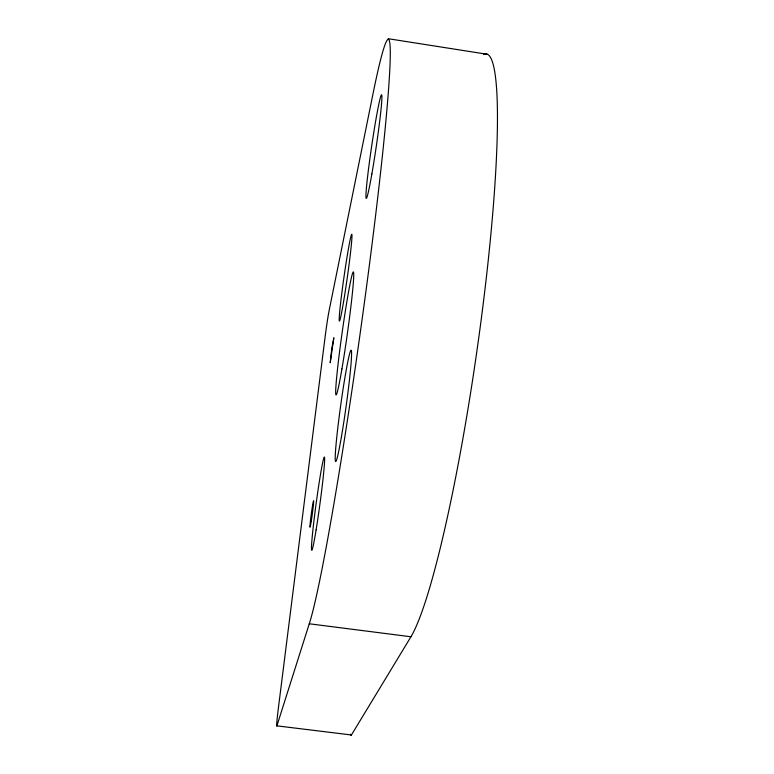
<?xml version="1.0" encoding="UTF-8"?>
<svg xmlns="http://www.w3.org/2000/svg" width="774" height="774" viewBox="0 0 774 774"><rect width="100%" height="100%" fill="white"/><g stroke="black" fill="none" stroke-linecap="round" stroke-linejoin="round"><path stroke-width="1.16" d="M276.899 725.848L309.271 623.776A299.993 13.061 -82 0 0 376.203 210.402A299.993 13.061 -82 0 0 372.826 94.689L329.037 310.974A20.134 0.61 -82 0 0 325.051 337.377L278.447 707.533A23.007 0.745 -82.5 0 0 276.899 725.848L351.425 734.981L410.946 636.77A298.561 32.953 -81.8 0 0 482.976 305.662A298.561 32.953 -81.8 0 0 483.702 54.509M309.271 623.776L410.946 636.77M388.18 38.7L487.233 54.277M351.425 734.981A22.93 1.877 -83.1 0 1 350.632 734.216M333.826 337.957L330.208 362.803L331.794 348.397L333.826 337.957M343.598 301.57A43.905 1.674 -81.9 0 0 351.841 234.348A43.905 1.674 -81.9 0 0 341.286 297.313A43.905 1.674 -81.9 0 0 343.598 301.57M316.111 529.871A47.05 1.916 -82.3 0 0 324.5 457.289A47.05 1.916 -82.3 0 0 313.538 524.24A47.05 1.916 -82.3 0 0 316.111 529.871M341.431 436.749A56.105 2.748 -82.1 0 0 351.27 350.38A56.105 2.748 -82.1 0 0 337.512 430.373A56.105 2.748 -82.1 0 0 341.431 436.749M371.859 173.986A52.429 2.303 -81.6 0 0 381.592 94.767A52.429 2.303 -81.6 0 0 368.26 171.083A52.429 2.303 -81.6 0 0 371.859 173.986M311.254 521.221A13.429 0.503 -82.3 0 0 313.634 500.73A13.429 0.503 -82.3 0 0 310.529 520.099A13.429 0.503 -82.3 0 0 311.254 521.221M341.924 368.898A62.017 2.661 -82 0 0 353.573 272.342A62.017 2.661 -82 0 0 338.644 359.233A62.017 2.661 -82 0 0 341.924 368.898"/></g></svg>
